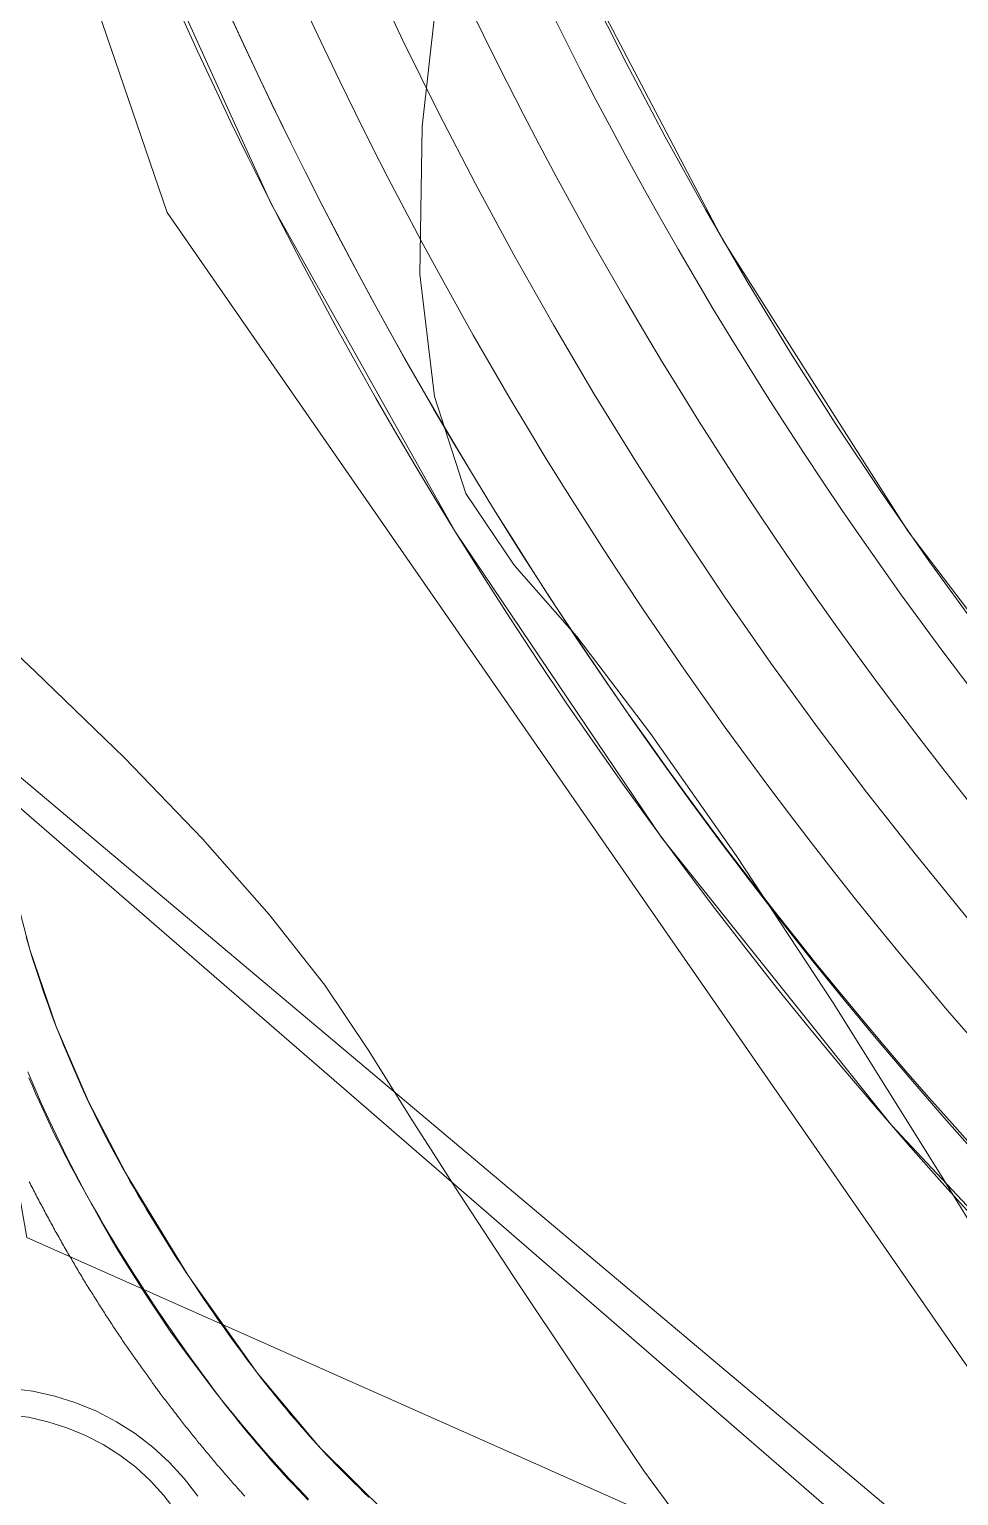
# Model space of a CAD drawing. Header units: metres. Extents: x 533049 to 537618, y 1849954 to 1852676.
# Drawn here: x 534522 to 534587.3, y 1851436.3 to 1851539.4 of the extents above; entities that cross this region are included whole.
import ezdxf

# ---------------------------------------------------------------- set-up
doc = ezdxf.new("R2010")
doc.units = ezdxf.units.M
doc.header["$LTSCALE"] = 2
for name, color, linetype, lineweight in [('11', 7, 'Continuous', 13), ('13', 7, 'Continuous', 13), ('14', 7, 'Continuous', 13), ('28', 7, 'Continuous', 13), ('38', 7, 'Continuous', 13), ('50', 7, 'Continuous', 13), ('54', 7, 'Continuous', 13), ('55', 7, 'Continuous', 13), ('57', 7, 'Continuous', 13), ('60', 7, 'Continuous', 13), ('8', 7, 'Continuous', 13)]:
    doc.layers.add(name, color=color, linetype=linetype, lineweight=lineweight)

msp = doc.modelspace()

# ---------------------------------------------------------------- linework, layer by layer
at = {"layer": '11'}
for points in [[(534533.84, 1851436.24), (534532.89, 1851437.48), (534531.83, 1851438.63), (534530.68, 1851439.69), (534529.44, 1851440.64), (534528.12, 1851441.48), (534526.73, 1851442.21), (534525.28, 1851442.81), (534523.79, 1851443.28), (534522.26, 1851443.62), (534520.71, 1851443.82), (534519.15, 1851443.89), (534517.59, 1851443.82), (534516.03, 1851443.62), (534514.51, 1851443.28), (534513.01, 1851442.81), (534511.57, 1851442.21), (534510.18, 1851441.48), (534508.86, 1851440.64), (534507.62, 1851439.69), (534506.47, 1851438.63), (534505.41, 1851437.48), (534504.46, 1851436.24)], [(534532.32, 1851435.17), (534531.47, 1851436.29), (534530.52, 1851437.32), (534529.49, 1851438.27), (534528.37, 1851439.12), (534527.19, 1851439.88), (534525.95, 1851440.52), (534524.65, 1851441.06), (534523.31, 1851441.48), (534521.94, 1851441.79), (534520.55, 1851441.97), (534519.15, 1851442.03), (534517.75, 1851441.97), (534516.36, 1851441.79), (534514.99, 1851441.48), (534513.65, 1851441.06), (534512.35, 1851440.52), (534511.11, 1851439.88), (534509.93, 1851439.12), (534508.81, 1851438.27), (534507.78, 1851437.32), (534506.83, 1851436.29), (534505.98, 1851435.17)]]:
    msp.add_lwpolyline(points, dxfattribs=at)
at = {"layer": '13'}
msp.add_lwpolyline([(534545.86, 1851543.77), (534548.27, 1851538.65), (534550.77, 1851533.57), (534553.37, 1851528.55), (534556.06, 1851523.57), (534558.84, 1851518.64), (534561.72, 1851513.77), (534564.69, 1851508.96), (534567.75, 1851504.2), (534570.89, 1851499.49), (534574.13, 1851494.85), (534577.45, 1851490.27), (534580.86, 1851485.76), (534584.36, 1851481.31), (534587.93, 1851476.92)], dxfattribs=at)
at = {"layer": '14'}
for points in [[(534528.06, 1851551.26), (534539.01, 1851527.15), (534551.97, 1851504.05), (534566.45, 1851482.58), (534582.61, 1851462.33), (534600.33, 1851443.44)], [(534532.72, 1851540.34), (534533.85, 1851537.85), (534535.01, 1851535.36), (534536.18, 1851532.89), (534537.38, 1851530.42), (534538.6, 1851527.97), (534539.84, 1851525.53), (534541.11, 1851523.09), (534542.39, 1851520.67), (534543.7, 1851518.26), (534545.02, 1851515.87), (534546.37, 1851513.48), (534547.74, 1851511.1), (534549.13, 1851508.74), (534550.54, 1851506.39), (534551.97, 1851504.05), (534553.86, 1851501.02), (534555.79, 1851498.02), (534557.75, 1851495.03), (534559.74, 1851492.06), (534561.77, 1851489.12), (534563.83, 1851486.2), (534565.92, 1851483.3), (534568.05, 1851480.43), (534570.2, 1851477.57), (534572.39, 1851474.75), (534574.6, 1851471.94), (534576.85, 1851469.17), (534579.13, 1851466.41), (534581.44, 1851463.69), (534583.78, 1851460.98), (534586.15, 1851458.31), (534588.55, 1851455.66)], [(534547.24, 1851434.91), (534542.4, 1851439.7), (534538.02, 1851444.92), (534533.17, 1851451.76), (534528.8, 1851458.91), (534526.16, 1851464), (534523.9, 1851469.27), (534522.04, 1851474.7), (534518.6, 1851487.79)], [(534536.98, 1851446.31), (534536.63, 1851446.77), (534536.29, 1851447.24), (534535.96, 1851447.71), (534535.62, 1851448.18), (534535.28, 1851448.65), (534534.95, 1851449.13), (534534.62, 1851449.6), (534534.3, 1851450.08), (534533.97, 1851450.56), (534533.65, 1851451.03), (534533.33, 1851451.52), (534533.01, 1851452), (534532.69, 1851452.48), (534532.38, 1851452.97), (534532.07, 1851453.46), (534531.76, 1851453.94), (534531.45, 1851454.43), (534531.15, 1851454.93), (534530.85, 1851455.42), (534530.55, 1851455.91), (534530.25, 1851456.41), (534529.95, 1851456.91), (534529.66, 1851457.4), (534529.37, 1851457.9), (534529.08, 1851458.41), (534528.8, 1851458.91), (534528.51, 1851459.43), (534528.22, 1851459.95), (534527.94, 1851460.47), (534527.66, 1851460.99), (534527.39, 1851461.52), (534527.11, 1851462.05), (534526.85, 1851462.58), (534526.59, 1851463.11), (534526.33, 1851463.64), (534526.07, 1851464.18), (534525.82, 1851464.72), (534525.58, 1851465.26), (534525.34, 1851465.8), (534525.1, 1851466.34), (534524.87, 1851466.89), (534524.64, 1851467.44), (534524.41, 1851467.99), (534524.19, 1851468.54), (534523.97, 1851469.09), (534523.76, 1851469.64), (534523.55, 1851470.2), (534523.35, 1851470.76), (534523.15, 1851471.31), (534522.95, 1851471.87), (534522.76, 1851472.44), (534522.57, 1851473), (534522.39, 1851473.56), (534522.21, 1851474.13), (534522.04, 1851474.7), (534521.77, 1851475.59)], [(534545.86, 1851436.18), (534545.52, 1851436.51), (534545.18, 1851436.84), (534544.85, 1851437.17), (534544.51, 1851437.5), (534544.18, 1851437.83), (534543.85, 1851438.17), (534543.52, 1851438.5), (534543.2, 1851438.84), (534542.88, 1851439.18), (534542.56, 1851439.53), (534542.24, 1851439.87), (534541.92, 1851440.22), (534541.61, 1851440.57), (534541.3, 1851440.92), (534540.99, 1851441.28), (534540.68, 1851441.63), (534540.37, 1851441.99), (534540.07, 1851442.35), (534539.77, 1851442.71), (534539.47, 1851443.08), (534539.18, 1851443.44), (534538.89, 1851443.81), (534538.59, 1851444.18), (534538.31, 1851444.55), (534538.02, 1851444.92), (534537.67, 1851445.38), (534537.32, 1851445.84), (534536.98, 1851446.31)]]:
    msp.add_lwpolyline(points, dxfattribs=at)
at = {"layer": '28'}
for points in [[(534522, 1851458.36), (534522.06, 1851458.24), (534522.12, 1851458.12), (534522.18, 1851458), (534522.24, 1851457.89), (534522.3, 1851457.77), (534522.36, 1851457.65), (534522.42, 1851457.53), (534522.48, 1851457.42), (534522.54, 1851457.3), (534522.6, 1851457.18), (534522.66, 1851457.07), (534522.72, 1851456.95), (534522.78, 1851456.84), (534522.85, 1851456.72), (534522.91, 1851456.61), (534522.97, 1851456.49), (534523.03, 1851456.38), (534523.09, 1851456.26), (534523.15, 1851456.15), (534523.21, 1851456.03), (534523.28, 1851455.92), (534523.34, 1851455.8), (534523.4, 1851455.69), (534523.46, 1851455.57), (534523.52, 1851455.46), (534523.58, 1851455.35), (534523.65, 1851455.23), (534523.71, 1851455.12), (534523.77, 1851455.01), (534523.83, 1851454.89), (534523.9, 1851454.78), (534523.96, 1851454.67), (534524.02, 1851454.56), (534524.09, 1851454.44), (534524.15, 1851454.33), (534524.21, 1851454.22), (534524.27, 1851454.11), (534524.34, 1851454), (534524.4, 1851453.88), (534524.46, 1851453.77), (534524.53, 1851453.66), (534524.59, 1851453.55), (534524.66, 1851453.44), (534524.72, 1851453.33), (534524.78, 1851453.22), (534524.85, 1851453.11), (534524.91, 1851453), (534524.98, 1851452.89), (534525.04, 1851452.78), (534525.1, 1851452.67), (534525.17, 1851452.56), (534525.23, 1851452.45), (534525.3, 1851452.34), (534525.36, 1851452.23), (534525.43, 1851452.12), (534525.49, 1851452.01), (534525.56, 1851451.91), (534525.62, 1851451.8), (534525.69, 1851451.69), (534525.75, 1851451.58), (534525.82, 1851451.47), (534525.88, 1851451.37), (534525.95, 1851451.26), (534526.01, 1851451.15), (534526.08, 1851451.04), (534526.15, 1851450.94), (534526.21, 1851450.83), (534526.28, 1851450.72), (534526.34, 1851450.62), (534526.41, 1851450.51), (534526.48, 1851450.4), (534526.54, 1851450.3), (534526.61, 1851450.19), (534526.68, 1851450.09), (534526.74, 1851449.98), (534526.81, 1851449.88), (534526.87, 1851449.77), (534526.94, 1851449.67), (534527.01, 1851449.56)], [(534527.01, 1851449.56), (534527.08, 1851449.46), (534527.14, 1851449.35), (534527.21, 1851449.25), (534527.28, 1851449.14), (534527.34, 1851449.04), (534527.41, 1851448.93), (534527.48, 1851448.83), (534527.55, 1851448.73), (534527.61, 1851448.62), (534527.68, 1851448.52), (534527.75, 1851448.42), (534527.82, 1851448.31), (534527.88, 1851448.21), (534527.95, 1851448.11), (534528.02, 1851448.01), (534528.09, 1851447.9), (534528.15, 1851447.8), (534528.22, 1851447.7), (534528.29, 1851447.6), (534528.36, 1851447.5), (534528.43, 1851447.4), (534528.5, 1851447.29), (534528.56, 1851447.19), (534528.63, 1851447.09), (534528.7, 1851446.99), (534528.77, 1851446.89), (534528.84, 1851446.79), (534528.91, 1851446.69), (534528.98, 1851446.59), (534529.05, 1851446.49), (534529.11, 1851446.39), (534529.18, 1851446.29), (534529.25, 1851446.19), (534529.32, 1851446.09), (534529.39, 1851445.99), (534529.46, 1851445.89), (534529.53, 1851445.8), (534529.6, 1851445.7), (534529.67, 1851445.6), (534529.74, 1851445.5), (534529.81, 1851445.4), (534529.88, 1851445.3), (534529.95, 1851445.21), (534530.02, 1851445.11), (534530.09, 1851445.01), (534530.16, 1851444.91), (534530.23, 1851444.82), (534530.3, 1851444.72), (534530.37, 1851444.62), (534530.44, 1851444.53), (534530.51, 1851444.43), (534530.58, 1851444.33), (534530.65, 1851444.24), (534530.72, 1851444.14), (534530.79, 1851444.04), (534530.86, 1851443.95), (534530.93, 1851443.85), (534531, 1851443.76), (534531.07, 1851443.66), (534531.14, 1851443.57), (534531.21, 1851443.47), (534531.28, 1851443.38), (534531.35, 1851443.28), (534531.42, 1851443.19), (534531.49, 1851443.09), (534531.57, 1851443), (534531.64, 1851442.91), (534531.71, 1851442.81), (534531.78, 1851442.72), (534531.85, 1851442.63), (534531.92, 1851442.53), (534531.99, 1851442.44), (534532.06, 1851442.35), (534532.13, 1851442.25), (534532.21, 1851442.16), (534532.28, 1851442.07), (534532.35, 1851441.98), (534532.42, 1851441.88), (534532.49, 1851441.79), (534532.56, 1851441.7), (534532.64, 1851441.61), (534532.71, 1851441.52), (534532.78, 1851441.42), (534532.85, 1851441.33), (534532.92, 1851441.24), (534532.99, 1851441.15), (534533.07, 1851441.06), (534533.14, 1851440.97), (534533.21, 1851440.88), (534533.28, 1851440.79), (534533.35, 1851440.7), (534533.43, 1851440.61), (534533.5, 1851440.52), (534533.57, 1851440.43), (534533.64, 1851440.34), (534533.72, 1851440.25), (534533.79, 1851440.16), (534533.86, 1851440.07), (534533.93, 1851439.98), (534534.01, 1851439.9)], [(534534.01, 1851439.9), (534534.08, 1851439.81), (534534.15, 1851439.72), (534534.22, 1851439.63), (534534.3, 1851439.54), (534534.37, 1851439.46), (534534.44, 1851439.37), (534534.51, 1851439.28), (534534.59, 1851439.19), (534534.66, 1851439.11), (534534.73, 1851439.02), (534534.8, 1851438.93), (534534.88, 1851438.84), (534534.95, 1851438.76), (534535.02, 1851438.67), (534535.1, 1851438.59), (534535.17, 1851438.5), (534535.24, 1851438.41), (534535.32, 1851438.33), (534535.39, 1851438.24), (534535.46, 1851438.16), (534535.53, 1851438.07), (534535.61, 1851437.99), (534535.68, 1851437.9), (534535.75, 1851437.82), (534535.83, 1851437.73), (534535.9, 1851437.65), (534535.97, 1851437.56), (534536.05, 1851437.48), (534536.12, 1851437.4), (534536.19, 1851437.31), (534536.27, 1851437.23), (534536.34, 1851437.14), (534536.41, 1851437.06), (534536.49, 1851436.98), (534536.56, 1851436.89), (534536.63, 1851436.81), (534536.71, 1851436.73), (534536.78, 1851436.65), (534536.86, 1851436.56), (534536.93, 1851436.48), (534537, 1851436.4), (534537.08, 1851436.32), (534537.15, 1851436.24)]]:
    msp.add_lwpolyline(points, dxfattribs=at)
at = {"layer": '38'}
for points in [[(534589.33, 1851646.81), (534549.76, 1851614.27), (534548.31, 1851612.97), (534546.99, 1851611.55), (534545.8, 1851610.01), (534544.75, 1851608.38), (534543.85, 1851606.66), (534543.1, 1851604.86), (534542.52, 1851603.01), (534542.1, 1851601.11), (534541.86, 1851599.19), (534541.78, 1851597.25), (534541.88, 1851595.31), (534542.15, 1851593.38), (534542.59, 1851591.49), (534550.1, 1851568.42), (534559.52, 1851546.06), (534570.78, 1851524.57), (534583.79, 1851504.09), (534598.48, 1851484.78)], [(534561.33, 1851542.29), (534563.96, 1851537.06), (534566.69, 1851531.87), (534569.53, 1851526.75), (534572.47, 1851521.68), (534575.51, 1851516.68), (534578.66, 1851511.73), (534581.9, 1851506.85), (534585.24, 1851502.04), (534588.68, 1851497.3)]]:
    msp.add_lwpolyline(points, dxfattribs=at)
at = {"layer": '50'}
msp.add_lwpolyline([(536135.62, 1851789.73), (535515.36, 1851926.72), (535258.49, 1851965.9), (535022.43, 1852017.88), (534680.94, 1852158.74), (534430.49, 1852265.01), (534355.97, 1852086.41), (534346.15, 1851984.65), (534462.32, 1851750.84), (534498.61, 1851623.52), (534531.69, 1851526.54), (534597.01, 1851432.26), (534785.89, 1851296.54), (534919.76, 1851224.01), (534977.19, 1851164.91), (535024.77, 1851103.67), (535103, 1851049.68), (535187.68, 1851009.38), (535275.89, 1851002.01), (535384.77, 1851022.15), (535615.7, 1851282.83), (535719.73, 1851373.89), (535864.09, 1851423.05), (536000.84, 1851463.59)], dxfattribs=at)
at = {"layer": '54'}
for radius, start in [(294.75, 195.1752), (305.25, 195.8323)]:
    msp.add_arc((534818.6, 1851668.74), radius, start, 226.2307, dxfattribs=at)
at = {"layer": '55'}
for radius, start in [(289.75, 195.6362), (310.25, 197.1733)]:
    msp.add_arc((534818.6, 1851668.74), radius, start, 226.2307, dxfattribs=at)
at = {"layer": '57'}
msp.add_lwpolyline([(534435.02, 1852302.37), (534325.71, 1852049.19), (534353.83, 1851932.14), (534451.75, 1851760.49), (534494.45, 1851609.32), (534521.83, 1851454.44), (534874.05, 1851297.73), (534980, 1851227.29), (535025.24, 1851130.42), (535137.95, 1851046.53), (535351.89, 1851022.3), (535580.63, 1851242.44), (535635.17, 1851288.02), (535713.4, 1851370.26), (536002.39, 1851411.84), (536158.13, 1851571.22), (536125.74, 1851798.92), (536134.24, 1851845.92), (534499.3, 1852312.5)], close=True, dxfattribs=at)
for points in [[(534550.97, 1851544.78), (534549.62, 1851532.6), (534549.45, 1851522.21), (534550.48, 1851513.6), (534552.69, 1851506.78), (534556.09, 1851501.74), (534560.49, 1851496.71), (534565.68, 1851489.9), (534571.69, 1851481.31), (534578.5, 1851470.94), (534586.11, 1851458.79), (534593.35, 1851447)], [(534545.88, 1851467.57), (534542.77, 1851472.18), (534538.87, 1851477.16), (534534.18, 1851482.49), (534528.69, 1851488.19), (534522.41, 1851494.26), (534516.39, 1851499.92), (534511.67, 1851504.42), (534508.26, 1851507.76), (534506.16, 1851509.93), (534505.37, 1851510.94), (534505.27, 1851511.53), (534505.28, 1851512.45), (534505.37, 1851513.7), (534505.57, 1851515.27), (534505.86, 1851517.17), (534506.51, 1851520.32), (534507.81, 1851525.64), (534509.74, 1851533.13), (534512.3, 1851542.78)], [(534570.69, 1851430.57), (534565.21, 1851438.03), (534560.42, 1851445.12), (534556.09, 1851451.62), (534552.22, 1851457.53), (534548.82, 1851462.84), (534545.88, 1851467.57)]]:
    msp.add_lwpolyline(points, dxfattribs=at)
at = {"layer": '60'}
for points in [[(534535.58, 1851541.63), (534536.7, 1851539.16), (534537.85, 1851536.7), (534539.01, 1851534.25), (534540.2, 1851531.81), (534541.41, 1851529.38), (534542.64, 1851526.96), (534543.89, 1851524.55), (534545.16, 1851522.16), (534546.45, 1851519.77), (534547.76, 1851517.4), (534549.1, 1851515.03), (534550.45, 1851512.68), (534551.83, 1851510.35), (534553.22, 1851508.02), (534554.64, 1851505.7), (534556.51, 1851502.7), (534558.42, 1851499.72), (534560.36, 1851496.77), (534562.34, 1851493.83), (534564.35, 1851490.91), (534566.39, 1851488.02), (534568.46, 1851485.15), (534570.56, 1851482.3), (534572.69, 1851479.48), (534574.86, 1851476.68), (534577.06, 1851473.91), (534579.28, 1851471.16), (534581.54, 1851468.43), (534583.83, 1851465.73), (534586.14, 1851463.05), (534588.49, 1851460.4)], [(534521.89, 1851466.08), (534522.38, 1851464.95), (534522.87, 1851463.84), (534523.37, 1851462.74), (534523.88, 1851461.65), (534524.4, 1851460.57), (534524.94, 1851459.51), (534525.48, 1851458.47), (534526.02, 1851457.43), (534526.58, 1851456.42), (534527.15, 1851455.41), (534527.72, 1851454.42), (534528.3, 1851453.44), (534528.88, 1851452.48), (534529.48, 1851451.53), (534530.08, 1851450.59), (534530.68, 1851449.67), (534531.3, 1851448.76)], [(534534.45, 1851444.44), (534534.1, 1851444.92), (534533.75, 1851445.4), (534533.41, 1851445.88), (534533.06, 1851446.36), (534532.72, 1851446.84), (534532.38, 1851447.33), (534532.04, 1851447.82), (534531.7, 1851448.31), (534531.37, 1851448.8), (534531.04, 1851449.29), (534530.71, 1851449.78), (534530.38, 1851450.28), (534530.06, 1851450.77), (534529.74, 1851451.27), (534529.42, 1851451.77), (534529.1, 1851452.27), (534528.79, 1851452.77), (534528.47, 1851453.28), (534528.16, 1851453.78), (534527.86, 1851454.29), (534527.55, 1851454.8), (534527.25, 1851455.31), (534526.95, 1851455.82), (534526.65, 1851456.33), (534526.36, 1851456.85), (534526.06, 1851457.36), (534525.76, 1851457.9), (534525.46, 1851458.44), (534525.17, 1851458.99), (534524.88, 1851459.53), (534524.59, 1851460.08), (534524.31, 1851460.63), (534524.04, 1851461.18), (534523.76, 1851461.73), (534523.5, 1851462.29), (534523.23, 1851462.85), (534522.97, 1851463.41), (534522.72, 1851463.97), (534522.46, 1851464.53), (534522.22, 1851465.1), (534521.97, 1851465.66)], [(534531.3, 1851448.76), (534531.91, 1851447.86), (534532.54, 1851446.98), (534533.16, 1851446.11), (534533.8, 1851445.26), (534534.43, 1851444.42), (534535.07, 1851443.59), (534535.72, 1851442.77), (534536.37, 1851441.97), (534537.02, 1851441.18), (534537.67, 1851440.41), (534538.33, 1851439.65), (534538.98, 1851438.9), (534539.64, 1851438.16), (534540.3, 1851437.44), (534540.97, 1851436.73), (534541.63, 1851436.03)], [(534541.6, 1851435.97), (534541.26, 1851436.33), (534540.92, 1851436.68), (534540.59, 1851437.04), (534540.25, 1851437.39), (534539.92, 1851437.75), (534539.59, 1851438.12), (534539.26, 1851438.48), (534538.94, 1851438.85), (534538.62, 1851439.22), (534538.3, 1851439.59), (534537.98, 1851439.96), (534537.66, 1851440.34), (534537.35, 1851440.71), (534537.04, 1851441.09), (534536.73, 1851441.47), (534536.43, 1851441.86), (534536.12, 1851442.24), (534535.82, 1851442.63), (534535.52, 1851443.02), (534535.16, 1851443.49), (534534.81, 1851443.96), (534534.45, 1851444.44)]]:
    msp.add_lwpolyline(points, dxfattribs=at)
at = {"layer": '8'}
for points in [[(534471.21, 1851527.23), (534471.27, 1851527.27), (534471.34, 1851527.31), (534471.4, 1851527.34), (534471.46, 1851527.38), (534471.52, 1851527.42), (534471.59, 1851527.45), (534471.65, 1851527.49), (534471.71, 1851527.53), (534471.77, 1851527.57), (534471.84, 1851527.6), (534471.9, 1851527.64), (534471.97, 1851527.68), (534472.03, 1851527.72), (534472.09, 1851527.75), (534472.16, 1851527.79), (534472.22, 1851527.83), (534472.29, 1851527.87), (534472.35, 1851527.9), (534472.48, 1851527.98), (534680.37, 1851352.93)], [(534673.94, 1851352.32), (534471.72, 1851527.66)], [(534522, 1851458.36), (534522.06, 1851458.24), (534522.12, 1851458.12), (534522.18, 1851458), (534522.24, 1851457.89), (534522.3, 1851457.77), (534522.36, 1851457.65), (534522.42, 1851457.53), (534522.48, 1851457.42), (534522.54, 1851457.3), (534522.6, 1851457.18), (534522.66, 1851457.07), (534522.72, 1851456.95), (534522.78, 1851456.84), (534522.85, 1851456.72), (534522.91, 1851456.61), (534522.97, 1851456.49), (534523.03, 1851456.38), (534523.09, 1851456.26), (534523.15, 1851456.15), (534523.21, 1851456.03), (534523.28, 1851455.92), (534523.34, 1851455.8), (534523.4, 1851455.69), (534523.46, 1851455.57), (534523.52, 1851455.46), (534523.58, 1851455.35), (534523.65, 1851455.23), (534523.71, 1851455.12), (534523.77, 1851455.01), (534523.83, 1851454.89), (534523.9, 1851454.78), (534523.96, 1851454.67), (534524.02, 1851454.56), (534524.09, 1851454.44), (534524.15, 1851454.33), (534524.21, 1851454.22), (534524.27, 1851454.11), (534524.34, 1851454), (534524.4, 1851453.88), (534524.46, 1851453.77), (534524.53, 1851453.66), (534524.59, 1851453.55), (534524.66, 1851453.44), (534524.72, 1851453.33), (534524.78, 1851453.22), (534524.85, 1851453.11), (534524.91, 1851453), (534524.98, 1851452.89), (534525.04, 1851452.78), (534525.1, 1851452.67), (534525.17, 1851452.56), (534525.23, 1851452.45), (534525.3, 1851452.34), (534525.36, 1851452.23), (534525.43, 1851452.12), (534525.49, 1851452.01), (534525.56, 1851451.91), (534525.62, 1851451.8)], [(534525.62, 1851451.8), (534525.69, 1851451.69), (534525.75, 1851451.58), (534525.82, 1851451.47), (534525.88, 1851451.37), (534525.95, 1851451.26), (534526.01, 1851451.15), (534526.08, 1851451.04), (534526.15, 1851450.94), (534526.21, 1851450.83), (534526.28, 1851450.72), (534526.34, 1851450.62), (534526.41, 1851450.51), (534526.48, 1851450.4), (534526.54, 1851450.3), (534526.61, 1851450.19), (534526.68, 1851450.09), (534526.74, 1851449.98), (534526.81, 1851449.88), (534526.87, 1851449.77), (534526.94, 1851449.67), (534527.01, 1851449.56), (534527.08, 1851449.46), (534527.14, 1851449.35), (534527.21, 1851449.25), (534527.28, 1851449.14), (534527.34, 1851449.04), (534527.41, 1851448.93), (534527.48, 1851448.83), (534527.55, 1851448.73), (534527.61, 1851448.62), (534527.68, 1851448.52), (534527.75, 1851448.42), (534527.82, 1851448.31), (534527.88, 1851448.21), (534527.95, 1851448.11), (534528.02, 1851448.01), (534528.09, 1851447.9), (534528.15, 1851447.8), (534528.22, 1851447.7), (534528.29, 1851447.6), (534528.36, 1851447.5), (534528.43, 1851447.4), (534528.5, 1851447.29), (534528.56, 1851447.19), (534528.63, 1851447.09), (534528.7, 1851446.99), (534528.77, 1851446.89), (534528.84, 1851446.79), (534528.91, 1851446.69), (534528.98, 1851446.59), (534529.05, 1851446.49), (534529.11, 1851446.39), (534529.18, 1851446.29), (534529.25, 1851446.19), (534529.32, 1851446.09), (534529.39, 1851445.99), (534529.46, 1851445.89), (534529.53, 1851445.8), (534529.6, 1851445.7), (534529.67, 1851445.6), (534529.74, 1851445.5), (534529.81, 1851445.4), (534529.88, 1851445.3), (534529.95, 1851445.21), (534530.02, 1851445.11), (534530.09, 1851445.01), (534530.16, 1851444.91), (534530.23, 1851444.82), (534530.3, 1851444.72), (534530.37, 1851444.62), (534530.44, 1851444.53), (534530.51, 1851444.43), (534530.58, 1851444.33), (534530.65, 1851444.24), (534530.72, 1851444.14), (534530.79, 1851444.04), (534530.86, 1851443.95), (534530.93, 1851443.85), (534531, 1851443.76), (534531.07, 1851443.66), (534531.14, 1851443.57), (534531.21, 1851443.47), (534531.28, 1851443.38), (534531.35, 1851443.28), (534531.42, 1851443.19), (534531.49, 1851443.09), (534531.57, 1851443), (534531.64, 1851442.91), (534531.71, 1851442.81), (534531.78, 1851442.72), (534531.85, 1851442.63), (534531.92, 1851442.53), (534531.99, 1851442.44), (534532.06, 1851442.35), (534532.13, 1851442.25), (534532.21, 1851442.16), (534532.28, 1851442.07), (534532.35, 1851441.98), (534532.42, 1851441.88), (534532.49, 1851441.79)], [(534532.49, 1851441.79), (534532.56, 1851441.7), (534532.64, 1851441.61), (534532.71, 1851441.52), (534532.78, 1851441.42), (534532.85, 1851441.33), (534532.92, 1851441.24), (534532.99, 1851441.15), (534533.07, 1851441.06), (534533.14, 1851440.97), (534533.21, 1851440.88), (534533.28, 1851440.79), (534533.35, 1851440.7), (534533.43, 1851440.61), (534533.5, 1851440.52), (534533.57, 1851440.43), (534533.64, 1851440.34), (534533.72, 1851440.25), (534533.79, 1851440.16), (534533.86, 1851440.07), (534533.93, 1851439.98), (534534.01, 1851439.9), (534534.08, 1851439.81), (534534.15, 1851439.72), (534534.22, 1851439.63), (534534.3, 1851439.54), (534534.37, 1851439.46), (534534.44, 1851439.37), (534534.51, 1851439.28), (534534.59, 1851439.19), (534534.66, 1851439.11), (534534.73, 1851439.02), (534534.8, 1851438.93), (534534.88, 1851438.84), (534534.95, 1851438.76), (534535.02, 1851438.67), (534535.1, 1851438.59), (534535.17, 1851438.5), (534535.24, 1851438.41), (534535.32, 1851438.33), (534535.39, 1851438.24), (534535.46, 1851438.16), (534535.53, 1851438.07), (534535.61, 1851437.99), (534535.68, 1851437.9), (534535.75, 1851437.82), (534535.83, 1851437.73), (534535.9, 1851437.65), (534535.97, 1851437.56), (534536.05, 1851437.48), (534536.12, 1851437.4), (534536.19, 1851437.31), (534536.27, 1851437.23), (534536.34, 1851437.14), (534536.41, 1851437.06), (534536.49, 1851436.98), (534536.56, 1851436.89), (534536.63, 1851436.81), (534536.71, 1851436.73), (534536.78, 1851436.65), (534536.86, 1851436.56), (534536.93, 1851436.48), (534537, 1851436.4), (534537.08, 1851436.32), (534537.15, 1851436.24)]]:
    msp.add_lwpolyline(points, dxfattribs=at)

doc.saveas('drawing.dxf')
